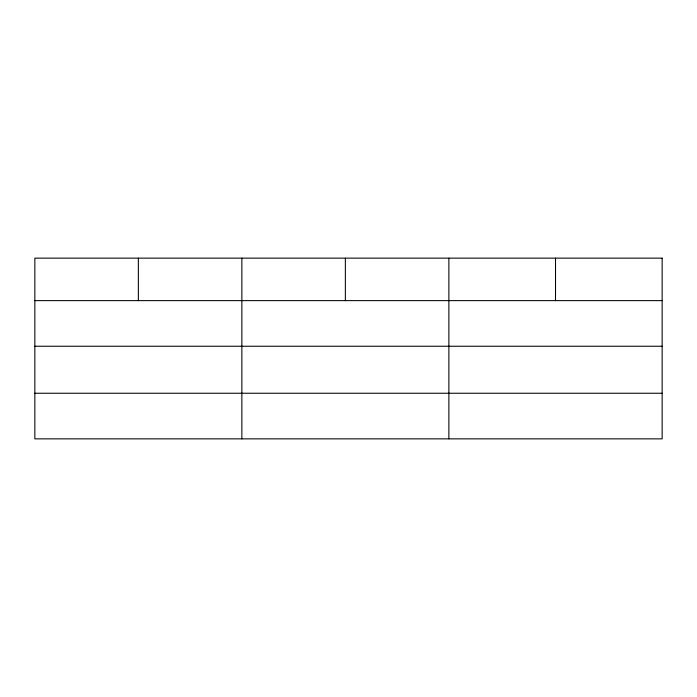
<?xml version="1.0" encoding="UTF-8"?>
<svg xmlns="http://www.w3.org/2000/svg" width="697" height="697" viewBox="0 0 697 697"><rect width="100%" height="100%" fill="white"/><g stroke="black" fill="none" stroke-linecap="round" stroke-linejoin="round"><path stroke-width="1.05" d="M34.85 300.625L662.15 300.625M34.85 346.243L662.15 346.243M34.85 393.247L662.15 393.247M555.509 258.143L555.509 300.625M448.868 258.143L448.868 438.857M345.363 258.143L345.363 300.625M241.859 258.143L241.859 438.857M138.355 258.143L138.355 300.625M662.15 258.143L34.85 258.143L34.85 438.857L662.15 438.857L662.15 258.143"/></g></svg>
